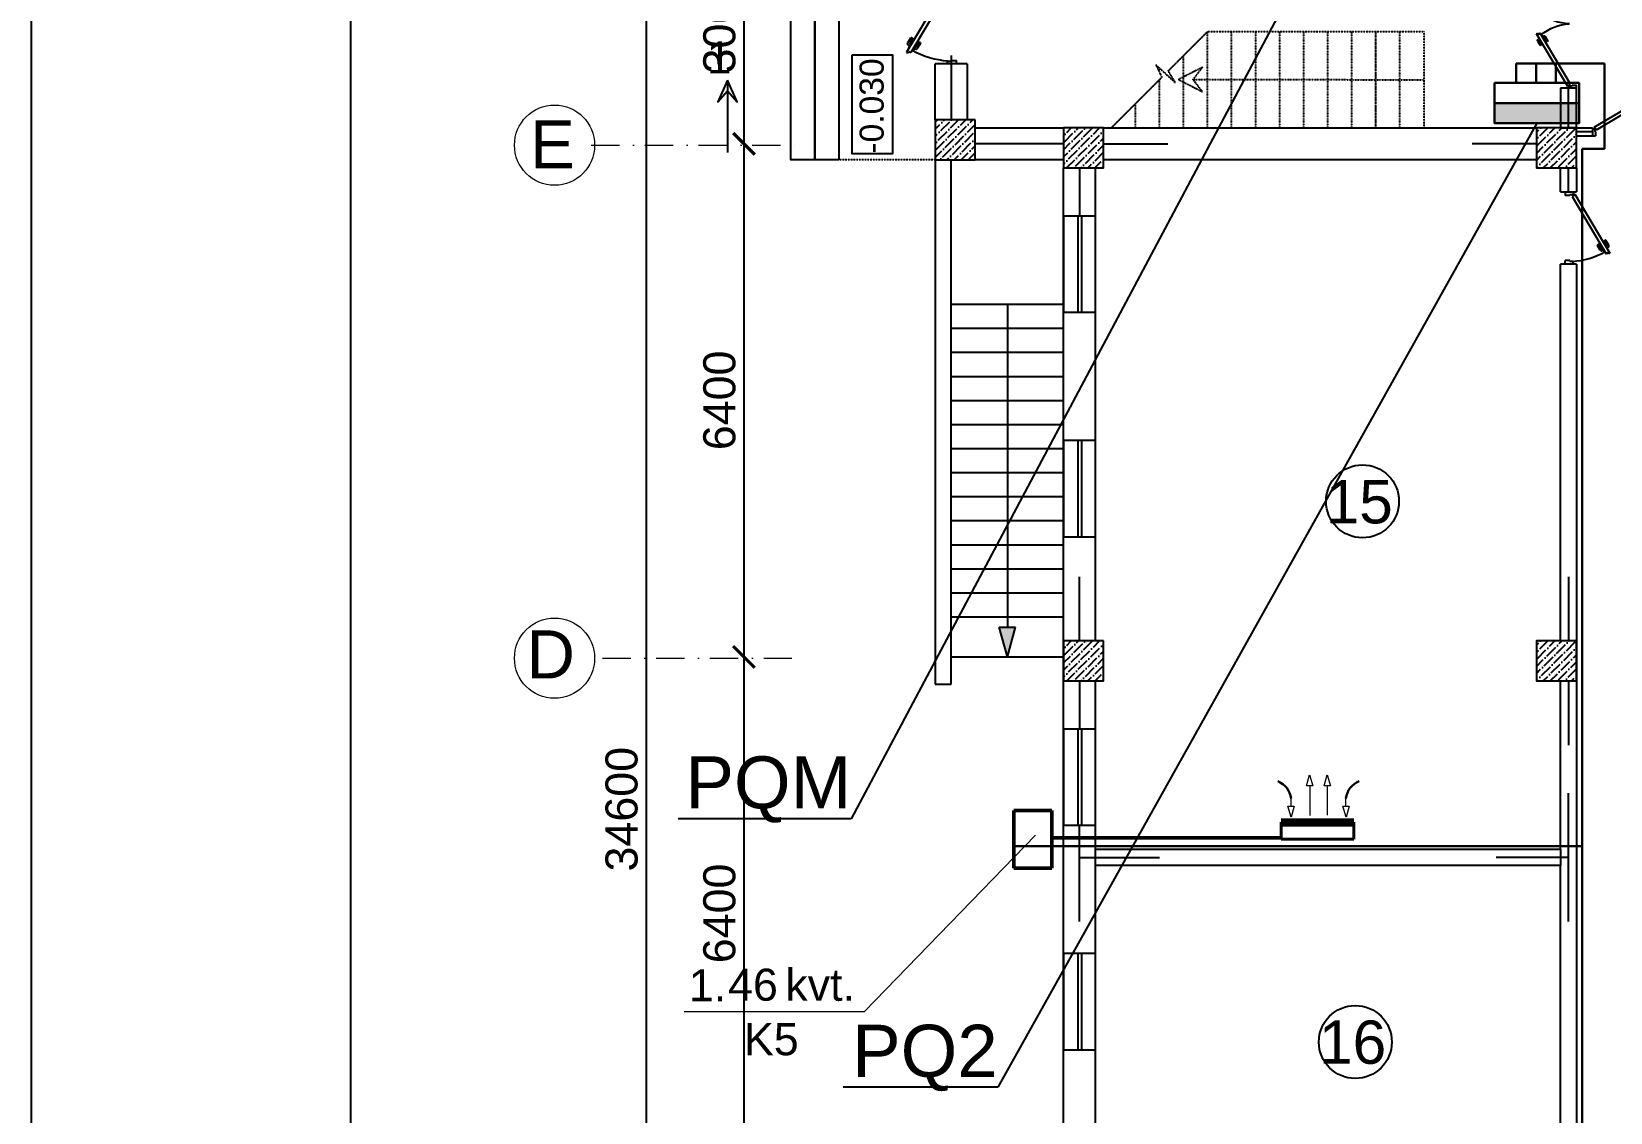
# Model space of a CAD drawing. Header units: millimetres. Extents: x 42452 to 2852333, y -419346 to 834876.
# Drawn here: x 2504668 to 2524363, y 588130 to 601612 of the extents above; entities that cross this region are included whole.
import ezdxf
from ezdxf import colors
from ezdxf.entities.mleader import LeaderData, LeaderLine
from ezdxf.math import Vec2, Vec3

# ---------------------------------------------------------------- set-up
doc = ezdxf.new("R2010")
doc.units = ezdxf.units.MM
for name, pattern in [('( Hidden )', [0.275, 0.15, -0.125]), ('006_PP_0101_AS_101_00$0$006_PP_0101_AS_102_00$0$006_PP_GRID_0101$0$006_TD-D_0101_AS_N101_00$0$TEČKOVANБX2', [0.05, 0, -0.05]), ('Штрихпунктирная', [670.277762, 352.777767, -176.388884, 0, -141.111112])]:
    doc.linetypes.add(name, pattern=pattern)
for name, color, linetype, lineweight in [('c_dv_l x_tti-25_Ном._пера__21_Ном._пера__21', 7, 'Continuous', 30), ('memar', 7, 'Continuous', 25), ('ДВЕРИ', 7, 'Continuous', 5), ('надписи', 5, 'Continuous', 30), ('Соедин_роз', 94, 'Continuous', 30), ('Шит', 1, 'Continuous', 30)]:
    doc.layers.add(name, color=color, linetype=linetype, lineweight=lineweight)
doc.styles.get("Standard").update_dxf_attribs({"font": 'arial.ttf'})
doc.styles.add('СГЕНЕРИР_СТИЛЬ_1', font='arial.ttf')
doc.dimstyles.new('razmeri a-g', dxfattribs={"dimtxt": 400, "dimasz": 270, "dimexe": 1.25, "dimexo": 0.625, "dimgap": 100, "dimtad": 1, "dimdec": 0, "dimtxsty": 'Standard', "dimblk": 'ARCHTICK', "dimcen": 2.5, "dimadec": 0, "dimazin": 0, "dimtfac": 1, "dimtdec": 0, "dimtmove": 0, "dimatfit": 3, "dimfxl": 1, "dimarcsym": 0})

# ---------------------------------------------------------------- blocks, each defined once
blk = doc.blocks.new('qapi 700')
at = {"layer": 'ДВЕРИ', "color": 251, "lineweight": 25, "true_color": 0x636466}
for p, q in [((1281620, 90086), (1281659, 90086)), ((1281651, 89997), (1281651, 90034)), ((1281651, 90034), (1281659, 90034)), ((1281659, 90034), (1281659, 90086)), ((1282420, 90086), (1282380, 90086)), ((1282380, 90034), (1282380, 90085)), ((1282388, 90034), (1282380, 90034)), ((1282388, 89997), (1282388, 90034)), ((1281620, 89997), (1281651, 89997)), ((1282368, 90010), (1281735, 89633)), ((1282395, 89980), (1281741, 89591)), ((1282382, 89987), (1282368, 90010)), ((1282388, 89991), (1282382, 89987)), ((1282420, 89997), (1282388, 89997)), ((1282420, 89997), (1282388, 89997)), ((1282395, 89980), (1282388, 89991)), ((1281775, 89698), (1281826, 89728)), ((1281836, 89725), (1281838, 89722)), ((1281733, 89605), (1281747, 89613)), ((1281741, 89591), (1281733, 89605)), ((1281747, 89613), (1281735, 89633)), ((1281812, 89685), (1281762, 89656)), ((1281762, 89656), (1281765, 89651)), ((1281776, 89665), (1281770, 89676)), ((1281785, 89617), (1281787, 89613)), ((1281787, 89613), (1281837, 89642)), ((1281792, 89676), (1281793, 89674)), ((1281835, 89712), (1281794, 89687)), ((1281802, 89622), (1281809, 89609)), ((1281814, 89681), (1281812, 89685)), ((1281820, 89629), (1281818, 89631)), ((1281872, 89650), (1281831, 89626)), ((1281831, 89604), (1281881, 89634)), ((1281837, 89642), (1281835, 89646)), ((1281884, 89645), (1281883, 89647))]:
    blk.add_line(p, q, dxfattribs=at)
for centre, radius, start, end in [((1282471, 90052), 821, 183.4077, 209.5706), ((1281830, 89721), 7.94, 30.7133, 120.7133), ((1281831, 89718), 7.94, 300.7133, 30.7133), ((1281783, 89684), 15.9, 120.7133, 210.7133), ((1281798, 89680), 7.94, 120.7133, 210.7133), ((1281823, 89617), 15.9, 210.7133, 300.7133), ((1281827, 89633), 7.94, 210.7133, 300.7133), ((1281876, 89643), 7.94, 30.7133, 120.7133), ((1281877, 89641), 7.94, 300.7133, 30.7133)]:
    blk.add_arc(centre, radius, start, end, dxfattribs=at)
blk = doc.blocks.new('DSA')
at = {"layer": 'ДВЕРИ', "color": 251, "lineweight": 25, "true_color": 0x636466}
for p, q in [((153780, 788017), (153820, 788017)), ((153820, 787965), (153820, 788016)), ((155388, 788017), (155348, 788017)), ((155348, 787965), (155348, 788016)), ((153780, 787928), (153812, 787928)), ((153780, 787928), (153812, 787928)), ((153804, 787910), (153811, 787922)), ((153804, 787910), (154462, 787520)), ((153811, 787922), (153818, 787918)), ((153812, 787928), (153812, 787965)), ((153812, 787965), (153820, 787965)), ((153818, 787918), (153832, 787941)), ((153832, 787941), (154468, 787562)), ((155336, 787941), (154700, 787562)), ((155364, 787910), (154706, 787520)), ((155350, 787918), (155336, 787941)), ((155356, 787965), (155348, 787965)), ((155357, 787922), (155350, 787918)), ((155356, 787928), (155356, 787965)), ((155388, 787928), (155356, 787928)), ((155388, 787928), (155356, 787928)), ((155364, 787910), (155357, 787922)), ((154366, 787654), (154365, 787652)), ((154367, 787641), (154409, 787616)), ((154428, 787627), (154377, 787657)), ((154388, 787610), (154391, 787615)), ((154391, 787615), (154441, 787585)), ((154411, 787605), (154410, 787603)), ((154426, 787594), (154433, 787605)), ((154777, 787615), (154727, 787585)), ((154742, 787594), (154735, 787605)), ((154740, 787627), (154791, 787657)), ((154757, 787605), (154758, 787603)), ((154801, 787641), (154760, 787616)), ((154780, 787610), (154777, 787615)), ((154802, 787654), (154804, 787652)), ((154318, 787574), (154320, 787576)), ((154372, 787532), (154321, 787563)), ((154331, 787579), (154372, 787555)), ((154365, 787571), (154368, 787575)), ((154415, 787542), (154365, 787571)), ((154383, 787557), (154384, 787560)), ((154401, 787550), (154394, 787538)), ((154418, 787546), (154415, 787542)), ((154441, 787585), (154438, 787580)), ((154456, 787542), (154468, 787562)), ((154470, 787534), (154456, 787542)), ((154462, 787520), (154470, 787534)), ((154698, 787534), (154712, 787542)), ((154706, 787520), (154698, 787534)), ((154712, 787542), (154700, 787562)), ((154727, 787585), (154730, 787580)), ((154750, 787546), (154753, 787542)), ((154753, 787542), (154803, 787571)), ((154767, 787550), (154775, 787538)), ((154785, 787557), (154784, 787560)), ((154837, 787579), (154796, 787555)), ((154797, 787532), (154847, 787563)), ((154803, 787571), (154800, 787575)), ((154850, 787574), (154848, 787576))]:
    blk.add_line(p, q, dxfattribs=at)
for centre, radius, start, end in [((154002, 787952), 583, 319.7101, 357.5846), ((155160, 787950), 576, 182.1815, 220.5237), ((154371, 787648), 7.98, 149.2867, 239.2867), ((154373, 787650), 7.98, 59.2867, 149.2867), ((154404, 787609), 7.98, 329.2867, 59.2867), ((154420, 787613), 16, 329.2867, 59.2867), ((154748, 787613), 16, 120.7133, 210.7133), ((154764, 787609), 7.98, 120.7133, 210.7133), ((154795, 787650), 7.98, 30.7133, 120.7133), ((154797, 787648), 7.98, 300.7133, 30.7133), ((154325, 787569), 7.98, 149.2867, 239.2867), ((154327, 787572), 7.98, 59.2867, 149.2867), ((154376, 787561), 7.98, 239.2867, 329.2867), ((154380, 787546), 16, 239.2867, 329.2867), ((154788, 787546), 16, 210.7133, 300.7133), ((154792, 787561), 7.98, 210.7133, 300.7133), ((154842, 787572), 7.98, 30.7133, 120.7133), ((154843, 787569), 7.98, 300.7133, 30.7133)]:
    blk.add_arc(centre, radius, start, end, dxfattribs=at)
blk = doc.blocks.new('_ArchTick')
at = {"color": 0, "linetype": 'ByBlock', "const_width": 0.15}
blk.add_lwpolyline([(-0.5, -0.5), (0.5, 0.5)], dxfattribs=at)
blk = doc.blocks.new('*D192')
at = {"layer": 'Defpoints', "color": 0, "lineweight": 30, "transparency": 16777216}
for p in [(2512739, 609212), (2512335, 574612), (2512739, 574612)]:
    blk.add_point(p, dxfattribs=at)
at = {"layer": 'memar', "color": 0, "lineweight": -2, "transparency": 16777216}
for p, q in [((2512738, 609212), (2512333, 609212)), ((2512335, 609212), (2512335, 574612)), ((2512738, 574612), (2512333, 574612))]:
    blk.add_line(p, q, dxfattribs=at)
at = {"layer": 'memar', "color": 0, "lineweight": -2, "transparency": 16777216, "xscale": 270, "yscale": 270, "zscale": 270}
for p, rotation in [((2512335, 609212), 90), ((2512335, 574612), 270)]:
    blk.add_blockref('_ArchTick', p, dxfattribs=dict(at, rotation=rotation))
at = {"layer": 'memar', "color": 0, "lineweight": 15, "transparency": 16777216, "insert": (2512030, 591912), "char_height": 400, "attachment_point": 5, "rotation": 90}
blk.add_mtext('34600', dxfattribs=at)
blk = doc.blocks.new('*D194')
at = {"layer": 'Defpoints', "color": 0, "lineweight": 30, "transparency": 16777216}
for p in [(2513456, 603212), (2513554, 600212), (2513554, 600212)]:
    blk.add_point(p, dxfattribs=at)
at = {"layer": 'memar', "color": 0, "lineweight": -2, "transparency": 16777216}
for p, q in [((2513457, 603212), (2513555, 603212)), ((2513554, 603212), (2513554, 600212)), ((2513555, 600212), (2513555, 600212))]:
    blk.add_line(p, q, dxfattribs=at)
at = {"layer": 'memar', "color": 0, "lineweight": -2, "transparency": 16777216, "xscale": 270, "yscale": 270, "zscale": 270}
for p, rotation in [((2513554, 603212), 90), ((2513554, 600212), 270)]:
    blk.add_blockref('_ArchTick', p, dxfattribs=dict(at, rotation=rotation))
at = {"layer": 'memar', "color": 0, "lineweight": 15, "transparency": 16777216, "insert": (2513250, 601712), "char_height": 400, "attachment_point": 5, "rotation": 90}
blk.add_mtext('3000', dxfattribs=at)
blk = doc.blocks.new('*D195')
at = {"layer": 'Defpoints', "color": 0, "lineweight": 30, "transparency": 16777216}
for p in [(2513554, 600212), (2513554, 593812), (2513554, 593812)]:
    blk.add_point(p, dxfattribs=at)
at = {"layer": 'memar', "color": 0, "lineweight": -2, "transparency": 16777216}
for p, q in [((2513554, 600212), (2513554, 593812)), ((2513555, 600212), (2513555, 600212)), ((2513555, 593812), (2513555, 593812))]:
    blk.add_line(p, q, dxfattribs=at)
at = {"layer": 'memar', "color": 0, "lineweight": -2, "transparency": 16777216, "xscale": 270, "yscale": 270, "zscale": 270}
for p, rotation in [((2513554, 600212), 90), ((2513554, 593812), 270)]:
    blk.add_blockref('_ArchTick', p, dxfattribs=dict(at, rotation=rotation))
at = {"layer": 'memar', "color": 0, "lineweight": 15, "transparency": 16777216, "insert": (2513250, 597012), "char_height": 400, "attachment_point": 5, "rotation": 90}
blk.add_mtext('6400', dxfattribs=at)
blk = doc.blocks.new('*D196')
at = {"layer": 'Defpoints', "color": 0, "lineweight": 30, "transparency": 16777216}
for p in [(2513554, 593812), (2513082, 587412), (2513554, 587412)]:
    blk.add_point(p, dxfattribs=at)
at = {"layer": 'memar', "color": 0, "lineweight": -2, "transparency": 16777216}
for p, q in [((2513554, 593812), (2513554, 587412)), ((2513555, 593812), (2513555, 593812)), ((2513082, 587412), (2513555, 587412))]:
    blk.add_line(p, q, dxfattribs=at)
at = {"layer": 'memar', "color": 0, "lineweight": -2, "transparency": 16777216, "xscale": 270, "yscale": 270, "zscale": 270}
for p, rotation in [((2513554, 593812), 90), ((2513554, 587412), 270)]:
    blk.add_blockref('_ArchTick', p, dxfattribs=dict(at, rotation=rotation))
at = {"layer": 'memar', "color": 0, "lineweight": 15, "transparency": 16777216, "insert": (2513250, 590612), "char_height": 400, "attachment_point": 5, "rotation": 90}
blk.add_mtext('6400', dxfattribs=at)
blk = doc.blocks.new('ПГ')
at = {"layer": 'Шит'}
blk.add_hatch(color=256, dxfattribs=at).paths.add_polyline_path([(-470, 228), (-470, 3), (470, 3), (470, 228)])
blk.add_line((470, 228), (-470, 228), dxfattribs=at)
blk.add_lwpolyline([(-470, 452), (-470, 3), (470, 3), (470, 452)], close=True, dxfattribs=at)

msp = doc.modelspace()

# ---------------------------------------------------------------- hatches: boundary and pattern name
at = {"layer": 'memar', "lineweight": 25}
h = msp.add_hatch(dxfattribs=at)
h.set_pattern_fill('ANSI36', color=256, scale=500)
h.set_pattern_definition([(45, (840742.24, 2882609.09), (33.1456304, 121.533978), [156.25, -31.25, 0, -31.25])])
h.paths.add_polyline_path([(2515940.25153, 600511.57411), (2515940.25153, 600011.57411), (2516440.25153, 600011.57411), (2516440.25153, 600511.57411)])
h = msp.add_hatch(dxfattribs=at)
h.set_pattern_fill('ANSI36', color=256, scale=500)
h.set_pattern_definition([(45, (839142.24, 2882509.09), (33.1456304, 121.533978), [156.25, -31.25, 0, -31.25])])
h.paths.add_polyline_path([(2517540.25153, 600411.57411), (2517540.25153, 599911.57411), (2518040.25153, 599911.57411), (2518040.25153, 600411.57411)])
h = msp.add_hatch(dxfattribs=at)
h.set_pattern_fill('ANSI36', color=256, scale=500)
h.set_pattern_definition([(45, (833242.44, 2882509.09), (33.1456304, 121.533978), [156.25, -31.25, 0, -31.25])])
h.paths.add_polyline_path([(2523440.05661, 600411.57411), (2523440.05661, 599911.57411), (2523940.05661, 599911.57411), (2523940.05661, 600411.57411)])
at = {"layer": 'memar', "linetype": 'Continuous', "lineweight": 25, "true_color": 0x000000}
msp.add_hatch(color=18, dxfattribs=at).paths.add_polyline_path([(2516840.33968, 593811.57411), (2516940.33968, 594184.77911), (2516740.33968, 594184.77911)])
at = {"layer": 'memar', "lineweight": 25}
h = msp.add_hatch(dxfattribs=at)
h.set_pattern_fill('ANSI36', color=256, scale=500)
h.set_pattern_definition([(45, (839142.44, 2876109.09), (33.1456304, 121.533978), [156.25, -31.25, 0, -31.25])])
h.paths.add_polyline_path([(2517540.05675, 594011.57411), (2517540.05675, 593511.57411), (2518040.05675, 593511.57411), (2518040.05675, 594011.57411)])
h = msp.add_hatch(dxfattribs=at)
h.set_pattern_fill('ANSI36', color=256, scale=500)
h.set_pattern_definition([(45, (833242.44, 2876109.09), (33.1456304, 121.533978), [156.25, -31.25, 0, -31.25])])
h.paths.add_polyline_path([(2523440.05661, 594011.57411), (2523440.05661, 593511.57411), (2523940.05661, 593511.57411), (2523940.05661, 594011.57411)])

# ---------------------------------------------------------------- linework, layer by layer
at = {"layer": 'c_dv_l x_tti-25_Ном._пера__21_Ном._пера__21', "linetype": 'Continuous', "lineweight": 25, "flags": 128}
for points in [[(2504668.48455, 613875.62686), (2588276.03655, 613875.62686), (2588276.03655, 554753.14366), (2504668.48455, 554753.14366)], [(2508649.79655, 612880.29886), (2587280.70855, 612880.29886), (2587280.70855, 555748.47166), (2508649.79655, 555748.47166)]]:
    msp.add_lwpolyline(points, close=True, dxfattribs=at)
at = {"layer": 'memar', "color": 7, "linetype": '( Hidden )', "lineweight": 25}
for p, q in [((2514739.8803, 603411.57411), (2514739.8803, 600014.24335)), ((2518846.71063, 601120.1459), (2519338.12041, 601611.55568)), ((2519338.12041, 601611.55568), (2522038.12041, 601611.55568)), ((2521438.12041, 600411.55568), (2521438.12041, 601611.55568)), ((2522038.12041, 600411.55568), (2522038.12041, 601611.55568)), ((2518138.12041, 600411.55568), (2518768.37793, 601041.8132)), ((2515939.8803, 600014.24335), (2514739.8803, 600014.24335))]:
    msp.add_line(p, q, dxfattribs=at)
at = {"layer": 'memar', "color": 7, "linetype": '006_PP_0101_AS_101_00$0$006_PP_0101_AS_102_00$0$006_PP_GRID_0101$0$006_TD-D_0101_AS_N101_00$0$TEČKOVANБX2', "lineweight": 25}
for p, q in [((2519338.12041, 600411.55568), (2519338.12041, 601611.55568)), ((2519638.12041, 600411.55568), (2519638.12041, 601611.55568)), ((2519938.12041, 600411.55568), (2519938.12041, 601611.55568)), ((2520238.12041, 600411.55568), (2520238.12041, 601611.55568)), ((2520538.12041, 600411.55568), (2520538.12041, 601611.55568)), ((2520838.12041, 600411.55568), (2520838.12041, 601611.55568)), ((2521138.12041, 600411.55568), (2521138.12041, 601611.55568)), ((2521438.12041, 600411.55568), (2521438.12041, 601611.55568)), ((2521738.12041, 600411.55568), (2521738.12041, 601611.55568)), ((2519038.12041, 600411.55568), (2519038.12041, 601311.55568)), ((2518738.12041, 601104.43342), (2518738.12041, 601155.13291)), ((2518738.12041, 600411.55568), (2518738.12041, 601011.55568)), ((2518438.12041, 600411.55568), (2518438.12041, 600711.55568)), ((2518138.12041, 600411.55568), (2518138.12041, 600411.57411))]:
    msp.add_line(p, q, dxfattribs=at)
at = {"layer": 'memar', "linetype": 'Continuous', "lineweight": 25}
msp.add_line((2513348.9815, 601005.14647), (2513348.9815, 600105.14647), dxfattribs=at)
at = {"layer": 'memar', "lineweight": 25}
for p, q in [((2524139.89867, 600361.57411), (2523940.05661, 600361.57411)), ((2523440.05661, 600211.57411), (2522640.05661, 600211.57411)), ((2523839.8803, 599611.73175), (2523839.8803, 599911.57411)), ((2523845.91736, 594011.57411), (2523845.91736, 594811.57411)), ((2523845.91736, 592711.57411), (2523845.91736, 593511.57411))]:
    msp.add_line(p, q, dxfattribs=at)
at = {"layer": 'memar', "linetype": 'Штрихпунктирная', "lineweight": 15}
for p, q in [((2511648.03471, 600197.06347), (2514316.43627, 600197.06347)), ((2511790.04812, 593797.06347), (2514316.43627, 593797.06347))]:
    msp.add_line(p, q, dxfattribs=at)
at = {"layer": 'memar', "color": 0, "lineweight": 25}
msp.add_line((2523439.8803, 600011.57411), (2518039.8803, 600011.57411), dxfattribs=at)
at = {"layer": 'memar', "color": 7, "linetype": 'Continuous', "lineweight": 25}
for p, q in [((2516140.25153, 598211.57411), (2517540.42783, 598211.57411)), ((2516840.33968, 598211.57411), (2516840.33968, 594184.77911)), ((2516140.25153, 597911.57411), (2517540.42783, 597911.57411)), ((2516140.25153, 597611.57411), (2517540.42783, 597611.57411)), ((2516140.25153, 597311.57411), (2517540.42783, 597311.57411)), ((2516140.25153, 597011.57411), (2517540.42783, 597011.57411)), ((2516140.25153, 596711.57411), (2517540.42783, 596711.57411)), ((2516140.25153, 596411.57411), (2517540.42783, 596411.57411)), ((2516140.25153, 596111.57411), (2517540.42783, 596111.57411)), ((2516140.25153, 595811.57411), (2517540.42783, 595811.57411)), ((2516140.25153, 595511.57411), (2517540.42783, 595511.57411)), ((2516140.25153, 595211.57411), (2517540.42783, 595211.57411)), ((2516140.25153, 594911.57411), (2517540.42783, 594911.57411)), ((2516140.25153, 594611.57411), (2517540.42783, 594611.57411)), ((2516140.25153, 594311.57411), (2517540.42783, 594311.57411)), ((2516740.33968, 594184.77911), (2516940.33968, 594184.77911)), ((2516840.33968, 593811.57411), (2516740.33968, 594184.77911)), ((2516840.33968, 593811.57411), (2516940.33968, 594184.77911)), ((2516140.25153, 593811.57411), (2517540.42783, 593811.57411))]:
    msp.add_line(p, q, dxfattribs=at)
at = {"layer": 'memar', "lineweight": 25}
for points in [[(2514439.8803, 600014.24335), (2514139.8803, 600014.24335), (2514139.8803, 603411.57411), (2514439.8803, 603411.57411)], [(2514739.8803, 600014.24335), (2514439.8803, 600014.24335), (2514439.8803, 603411.57411), (2514739.8803, 603411.57411)]]:
    msp.add_lwpolyline(points, close=True, dxfattribs=at)
at = {"layer": 'memar', "linetype": 'Continuous', "lineweight": 25, "flags": 128}
for points in [[(2514899.2616, 601318.61393), (2514899.2616, 600089.49315), (2515409.90618, 600089.49315), (2515409.90618, 601318.61393)], [(2513348.9815, 601005.14647), (2513227.44658, 600736.08535), (2513348.9815, 600873.57666), (2513470.51642, 600736.08535)]]:
    msp.add_lwpolyline(points, close=True, dxfattribs=at)
at = {"layer": 'memar', "lineweight": 25}
for points in [[(2516140.05675, 601311.82534), (2516140.05675, 600511.57411)], [(2523839.18297, 600410.59934), (2523839.18297, 600911.57411)], [(2517540.25153, 600211.57411), (2516440.25153, 600211.57411)], [(2518040.25153, 600211.57411), (2518840.25153, 600211.57411)], [(2517740.05675, 599911.57411), (2517740.24325, 599311.49798)], [(2517740.05675, 594011.57411), (2517740.05675, 594811.57411)], [(2517740.15497, 593511.57411), (2517740.05675, 592911.49798)], [(2523839.8803, 591311.64308), (2523839.8803, 592111.64308)], [(2517740.05675, 591311.64308), (2517740.05675, 591711.49798)], [(2517740.05675, 591311.64308), (2518740.1329, 591311.64308)], [(2517740.05675, 590511.64308), (2517740.05675, 591311.64308)], [(2523839.8803, 591311.64308), (2522939.8803, 591311.57411)], [(2523839.8803, 590511.64308), (2523839.8803, 591311.64308)]]:
    msp.add_lwpolyline(points, dxfattribs=at)
at = {"layer": 'memar', "color": 0, "lineweight": 25}
for points in [[(2515940.25153, 600511.57411), (2515939.8803, 601211.82534)], [(2516339.8803, 601211.82534), (2515939.8803, 601211.82534)], [(2516339.8803, 601211.82532), (2516339.8803, 600511.57411)], [(2523739.8803, 600911.57411), (2523739.8803, 600411.57411), (2523939.8803, 600411.57411), (2523939.8803, 600911.57411)], [(2523739.8803, 600911.57411), (2523939.8803, 600911.57411)], [(2516439.8803, 600411.57411), (2517540.25153, 600411.57411)], [(2518040.25153, 600411.57411), (2523440.05661, 600411.57411)], [(2523940.42783, 600411.57411), (2524139.89867, 600411.57411)], [(2523940.42783, 600311.57411), (2524139.89867, 600311.57411)], [(2524139.89867, 600411.57411), (2524139.89867, 600311.57411)], [(2517539.8803, 600011.57411), (2516440.25153, 600011.57411)], [(2517539.88736, 574811.57411), (2517540.25153, 599911.57411)], [(2517940.17014, 594011.57411), (2517940.25153, 599911.56859)], [(2523439.8803, 600011.57411), (2518039.8803, 600011.57411)], [(2523739.8803, 599611.73186), (2523739.8803, 599911.57411)], [(2523939.8803, 599912.54889), (2523939.8803, 599611.73175)], [(2523739.8803, 599611.73175), (2523939.8803, 599611.73175)], [(2523939.8803, 598711.73175), (2523739.8803, 598711.73175)], [(2523740.05675, 594011.57411), (2523740.05675, 598711.73175)], [(2523939.8803, 598711.73175), (2523939.8803, 585711.89464)], [(2517940.08185, 587611.57411), (2517940.16324, 593511.57411)], [(2523739.8803, 591411.57411), (2523740.05675, 593511.57411)], [(2523739.8803, 587611.57411), (2523739.8803, 591211.57411)]]:
    msp.add_lwpolyline(points, dxfattribs=at)
at = {"layer": 'memar', "color": 7, "linetype": '006_PP_0101_AS_101_00$0$006_PP_0101_AS_102_00$0$006_PP_GRID_0101$0$006_TD-D_0101_AS_N101_00$0$TEČKOVANБX2', "lineweight": 25, "flags": 128}
for points in [[(2518846.71063, 601120.1459), (2518931.97022, 600977.70215), (2518694.19721, 601195.33583), (2518768.37793, 601041.8132)], [(2519157.36171, 601013.96064), (2519274.33127, 601166.45007), (2518974.33127, 601013.96081), (2519274.33127, 600861.47069), (2519157.36189, 601013.9604), (2522038.12041, 601011.55568)]]:
    msp.add_lwpolyline(points, dxfattribs=at)
at = {"layer": 'memar', "color": 3, "lineweight": 25}
for points in [[(2516440.25153, 600511.57411), (2515940.25153, 600511.57411), (2515940.25153, 600011.57411), (2516440.25153, 600011.57411)], [(2518040.25153, 600411.57411), (2517540.25153, 600411.57411), (2517540.25153, 599911.57411), (2518040.25153, 599911.57411)], [(2523940.05661, 600411.57411), (2523440.05661, 600411.57411), (2523440.05661, 599911.57411), (2523940.05661, 599911.57411)], [(2518040.05675, 594011.57411), (2517540.05675, 594011.57411), (2517540.05675, 593511.57411), (2518040.05675, 593511.57411)], [(2523940.05661, 594011.57411), (2523440.05661, 594011.57411), (2523440.05661, 593511.57411), (2523940.05661, 593511.57411)]]:
    msp.add_lwpolyline(points, close=True, dxfattribs=at)
at = {"layer": 'memar', "color": 7, "linetype": 'Continuous', "lineweight": 25, "flags": 128}
for points in [[(2515940.59009, 600011.57411), (2515940.59009, 593471.17779)], [(2516140.59009, 593471.17779), (2516140.25153, 600011.57411)], [(2515940.59009, 593471.17779), (2516140.59009, 593471.17779)]]:
    msp.add_lwpolyline(points, dxfattribs=at)
at = {"layer": 'memar', "color": 0, "lineweight": 25}
for points in [[(2517940.24325, 598111.49798), (2517940.24325, 599311.49798), (2517540.24325, 599311.49798), (2517540.24325, 598111.49798)], [(2517939.06723, 595311.07737), (2517939.06723, 596511.07737), (2517539.06723, 596511.07737), (2517539.06723, 595311.07737)], [(2517940.15497, 591711.49798), (2517940.15497, 592911.49798), (2517540.15497, 592911.49798), (2517540.15497, 591711.49798)], [(2523739.8803, 591211.57411), (2517939.88045, 591211.57411), (2517939.88045, 591411.57411), (2523739.8803, 591411.57411)], [(2517940.15497, 588911.49798), (2517940.15497, 590111.49798), (2517540.15497, 590111.49798), (2517540.15497, 588911.49798)]]:
    msp.add_lwpolyline(points, close=True, dxfattribs=at)
at = {"layer": 'memar', "color": 146, "lineweight": 25, "true_color": 0x105689}
for points in [[(2517771.38066, 599311.49798), (2517721.38066, 599311.49798), (2517721.38066, 598111.49798), (2517771.38066, 598111.49798)], [(2517770.20464, 596511.07737), (2517720.20464, 596511.07737), (2517720.20464, 595311.07737), (2517770.20464, 595311.07737)], [(2517771.29237, 592911.49798), (2517721.29237, 592911.49798), (2517721.29237, 591711.49798), (2517771.29237, 591711.49798)], [(2517771.29237, 590111.49798), (2517721.29237, 590111.49798), (2517721.29237, 588911.49798), (2517771.29237, 588911.49798)]]:
    msp.add_lwpolyline(points, close=True, dxfattribs=at)
at = {"layer": 'memar', "linetype": 'Continuous', "lineweight": 15}
for centre in [(2511192.44397, 600195.80792), (2511192.24905, 593795.80792)]:
    msp.add_circle(centre, 500, dxfattribs=at)
at = {"layer": 'memar', "color": 0, "lineweight": 25}
for centre in [(2521270.944, 595752.27321), (2521180.94292, 589008.10101)]:
    msp.add_circle(centre, 454.87332, dxfattribs=at)
at = {"layer": 'надписи', "color": 0, "lineweight": 15}
for p, q in [((2515058.65298, 589387.24372), (2517192.28136, 591589.90307)), ((2512810.22792, 589387.24372), (2515058.65298, 589387.24372))]:
    msp.add_line(p, q, dxfattribs=at)
at = {"layer": 'Соедин_роз'}
for p, q in [((2523187.85737, 600971.20718), (2523187.85737, 601212.25052)), ((2523187.85737, 601212.25052), (2524287.5235, 601212.25052)), ((2523435.84368, 600971.20718), (2523435.84368, 601212.25052)), ((2523683.82999, 600971.20718), (2523683.82999, 601212.25052)), ((2524287.5235, 601212.25052), (2524287.5235, 600151.22736)), ((2524287.5235, 600151.22736), (2524010.26207, 600151.22736)), ((2524010.26207, 600151.22736), (2524010.26207, 580723.99113)), ((2516920.95298, 591449.47236), (2524010.26207, 591449.47236)), ((2517397.26108, 591178.61151), (2516920.95298, 591178.61151))]:
    msp.add_line(p, q, dxfattribs=at)
at = {"layer": 'Соедин_роз', "lineweight": 15}
for p, q in [((2520573.49087, 592204.4434), (2520610.7375, 592340.57914)), ((2520610.7375, 592340.57914), (2520652.7625, 592204.4434)), ((2520792.00651, 592204.4434), (2520829.25314, 592340.57914)), ((2520829.25314, 592340.57914), (2520871.27814, 592204.4434)), ((2520380.02992, 591949.33116), (2520380.02992, 592047.54401)), ((2520652.7625, 592204.4434), (2520573.49087, 592204.4434)), ((2520613.12668, 592204.4434), (2520613.12668, 591834.29474)), ((2520871.27814, 592204.4434), (2520792.00651, 592204.4434)), ((2520831.64232, 592204.4434), (2520831.64232, 591836.75543)), ((2521062.86695, 591949.33116), (2521062.86695, 592047.54401)), ((2520382.41911, 591813.19542), (2520340.39411, 591949.33116)), ((2520340.39411, 591949.33116), (2520419.66574, 591949.33116)), ((2520419.66574, 591949.33116), (2520382.41911, 591813.19542)), ((2521065.25613, 591813.19542), (2521023.23113, 591949.33116)), ((2521023.23113, 591949.33116), (2521102.50277, 591949.33116)), ((2521102.50277, 591949.33116), (2521065.25613, 591813.19542)), ((2521161.32572, 591748.60519), (2520256.93228, 591748.60519)), ((2520256.93228, 591748.60519), (2520256.93228, 591538.40121)), ((2521161.32572, 591538.40121), (2521161.32572, 591748.60519)), ((2520256.93228, 591538.40121), (2521161.32572, 591538.40121))]:
    msp.add_line(p, q, dxfattribs=at)
at = {"layer": 'Соедин_роз', "lineweight": 50}
for p, q in [((2516920.95298, 591895.72222), (2517397.26108, 591895.72222)), ((2516920.95298, 591895.72222), (2516920.95298, 591178.61151)), ((2517397.26108, 591895.72222), (2517397.26108, 591178.61151)), ((2521161.32572, 591773.37743), (2520256.93228, 591773.37743)), ((2521161.32572, 591748.60519), (2520256.93228, 591748.60519)), ((2521161.32572, 591718.51661), (2520256.93228, 591718.51661)), ((2517397.26108, 591556.26257), (2520256.93228, 591556.26257)), ((2517397.26108, 591178.61151), (2516920.95298, 591178.61151))]:
    msp.add_line(p, q, dxfattribs=at)
at = {"layer": 'Соедин_роз', "lineweight": 40}
for p, q in [((2521161.32572, 591748.60519), (2520256.93228, 591748.60519)), ((2520256.93228, 591748.60519), (2520256.93228, 591538.40121)), ((2521161.32572, 591538.40121), (2521161.32572, 591748.60519)), ((2520256.93228, 591538.40121), (2521161.32572, 591538.40121))]:
    msp.add_line(p, q, dxfattribs=at)
at = {"layer": 'Соедин_роз'}
for centre, start, end in [((2520113.62195, 592010.46505), 7.923588613, 68.351629425), ((2521329.27493, 592010.46505), 111.648370575, 172.076411441)]:
    msp.add_arc(centre, 268.97594, start, end, dxfattribs=at)

# ---------------------------------------------------------------- block references
at = {"layer": 'memar', "color": 1, "lineweight": 25, "xscale": -1}
for p, rotation in [((1735923.07256, 447123.55258), 270), ((2370355.87714, 1388328.38186), 180)]:
    msp.add_blockref('DSA', p, dxfattribs=dict(at, rotation=rotation))
at = {"layer": 'memar', "color": 0, "lineweight": 25}
for p, xscale, yscale, zscale, rotation in [((2402696.32445, -1013660.44867), -1.26001838234704, 1.26001838234704, 1.26001838234704, 270), ((2625308.35421, -845432.29151), 1.126810616094342, 1.126810616094342, 1.126810616094342, 90.00000000000001)]:
    msp.add_blockref('qapi 700', p, dxfattribs=dict(at, xscale=xscale, yscale=yscale, zscale=zscale, rotation=rotation))
at = {"layer": 'Шит', "xscale": 1.120968197858282, "yscale": 1.120968197858282, "zscale": 1.120968197858282}
msp.add_blockref('ПГ', (2523444.652, 600464.47578), dxfattribs=at)

# ---------------------------------------------------------------- texts
at = {"layer": 'memar', "lineweight": 15, "style": 'СГЕНЕРИР_СТИЛЬ_1'}
for s, p in [('E', (2510886.36804, 599906.80068)), ('D', (2510841.15265, 593543.64668))]:
    msp.add_text(s, height=600, dxfattribs=at).set_placement(p)
at = {"layer": 'memar', "linetype": 'Continuous', "lineweight": 25, "style": 'СГЕНЕРИР_СТИЛЬ_1'}
for s, insert, char_height, attachment_point in [('{1}', (2513401.59977, 601089.39218), 400, 9), ('15', (2521648.9068, 596017.09223), 540, 3), ('16', (2521567.11705, 589276.36032), 540, 3)]:
    msp.add_mtext(s, dxfattribs=dict(at, insert=insert, char_height=char_height, attachment_point=attachment_point))
at = {"layer": 'memar', "linetype": 'Continuous', "lineweight": 25, "insert": (2515302.11891, 601278.11012), "char_height": 300, "attachment_point": 9, "rotation": 90, "style": 'СГЕНЕРИР_СТИЛЬ_1'}
msp.add_mtext('{-0.030}', dxfattribs=at)
at = {"layer": 'надписи', "color": 0, "lineweight": 15}
for s, p in [('1.', (2512867.27702, 589516.21794)), ('46', (2513356.43321, 589523.03923)), ('kvt.', (2514070.66502, 589521.67497))]:
    msp.add_text(s, height=400, dxfattribs=at).set_placement(p)
at = {"layer": 'надписи', "color": 1, "lineweight": 15}
msp.add_text('K5', height=400, dxfattribs=at).set_placement((2513554.02947, 588843.08436))

# ---------------------------------------------------------------- dimensions: what is measured, and where the dimension line sits
at = {"layer": 'memar', "lineweight": 15}
for base, p1, p2, picture, middle in [((2512334.60062, 574611.59698), (2512738.82879, 609211.57745), (2512738.82879, 574611.59698), '*D192', (2512030.235, 591911.58722)), ((2513554.20283, 600211.57176), (2513456.49738, 603211.57176), (2513554.20283, 600211.57176), '*D194', (2513249.83721, 601711.57176)), ((2513554.20283, 593811.57176), (2513554.20283, 600211.57176), (2513554.20283, 593811.57176), '*D195', (2513249.97364, 597011.57176)), ((2513554.20283, 587411.57176), (2513554.20283, 593811.57176), (2513081.57515, 587411.57176), '*D196', (2513249.97364, 590611.57176))]:
    dim = msp.add_linear_dim(base=base, p1=p1, p2=p2, angle=90, dimstyle='razmeri a-g', dxfattribs=at)
    dim.commit()
    dim.dimension.update_dxf_attribs({"geometry": picture, "text_midpoint": middle})

# ---------------------------------------------------------------- leaders
at = {"layer": 'Шит', "color": 0, "lineweight": -3}
ml = msp.add_multileader_mtext('Standard', dxfattribs=at)
ml.set_content('{\\C256;PQM\\fArial|b0|i0|c238|p34; }')
ml.set_leader_properties()
ml.build(insert=Vec2(0, 0))
ml.multileader.update_dxf_attribs({"text_left_attachment_type": 6, "text_right_attachment_type": 6, "dogleg_length": 0.36, "arrow_head_size": 0.18})
ctx = ml.context
ctx.base_point, ctx.char_height, ctx.arrow_head_size, ctx.landing_gap_size, ctx.plane_origin = Vec3(2512963.17851, 591791.30974), 650, 0.18, 0.09, Vec3(2493936.84141, 612348.70927)
ctx.left_attachment, ctx.right_attachment, ctx.text_align_type = 6, 6, 2
notes = []
notes.append((ctx, [(0, (1, 1, 0), (2514893.32288, 591791.30974), (-1, 0), 0.36, [(0, [(2520851.97557, 603005.19659)], 0, [])])]))
ctx.mtext.insert, ctx.mtext.width, ctx.mtext.alignment, ctx.mtext.flow_direction = Vec3(2514892.87288, 592571.30974), 4215.9366736, 3, 5
ml = msp.add_multileader_mtext('Standard', dxfattribs=at)
ml.set_content('{\\C256;PQ2\\fArial|b0|i0|c238|p34; }')
ml.set_leader_properties()
ml.build(insert=Vec2(0, 0))
ml.multileader.update_dxf_attribs({"text_left_attachment_type": 6, "text_right_attachment_type": 6, "dogleg_length": 0.36, "arrow_head_size": 0.18})
ctx = ml.context
ctx.base_point, ctx.char_height, ctx.arrow_head_size, ctx.landing_gap_size, ctx.plane_origin = Vec3(2515021.66945, 588443.05097), 650, 0.18, 0.09, Vec3(2496837.11464, 610235.78612)
ctx.left_attachment, ctx.right_attachment, ctx.text_align_type = 6, 6, 2
notes.append((ctx, [(0, (1, 1, 0), (2516721.25447, 588443.05097), (-1, 0), 0.36, [(0, [(2523444.652, 600467.9573)], 0, [])])]))
ctx.mtext.insert, ctx.mtext.width, ctx.mtext.alignment, ctx.mtext.flow_direction = Vec3(2516720.80447, 589223.05097), 4215.9366736, 3, 5
for ctx, leaders in notes:
    for number, flags, end, landing, length, lines in leaders:
        leader = LeaderData()
        leader.index, (leader.has_last_leader_line, leader.has_dogleg_vector, leader.attachment_direction) = number, flags
        leader.last_leader_point, leader.dogleg_vector, leader.dogleg_length = Vec3(end), Vec3(landing), length
        for number, points, colour, breaks in lines:
            line = LeaderLine()
            line.index, line.vertices, line.color, line.breaks = number, Vec3.list(points), colors.encode_raw_color(colour), breaks
            leader.lines.append(line)
        ctx.leaders.append(leader)

doc.saveas('drawing.dxf')
